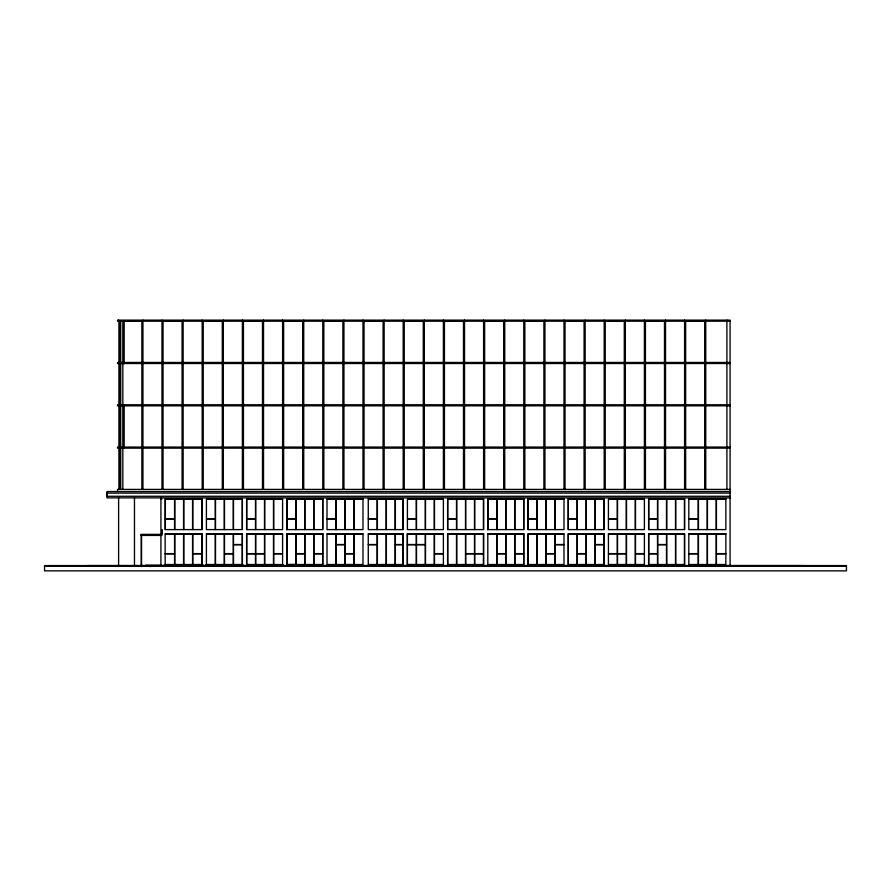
<?xml version="1.0" encoding="UTF-8"?>
<svg xmlns="http://www.w3.org/2000/svg" width="891" height="891" viewBox="0 0 891 891"><rect width="100%" height="100%" fill="white"/><g stroke="black" fill="none" stroke-linecap="round" stroke-linejoin="round"><path stroke-width="1.34" d="M142.259 320.771L124.172 320.771L124.172 363.773M163.12 320.771L182.599 320.771M202.068 320.771L222.928 320.771M242.408 320.771L263.268 320.771M282.748 320.771L303.608 320.771M323.077 320.771L343.948 320.771M363.417 320.771L382.885 320.771M403.757 320.771L423.225 320.771M444.097 320.771L463.565 320.771M484.426 320.771L503.905 320.771M524.766 320.771L544.234 320.771M565.106 320.771L584.574 320.771M604.053 320.771L624.914 320.771M644.382 320.771L665.254 320.771M686.115 320.771L705.583 320.771M730.074 321.194L117.545 321.194L117.545 320.136L730.074 320.136L730.074 565.573M730.074 362.459L117.545 362.459L117.545 363.517L730.074 363.517M730.074 404.77L117.545 404.77L117.545 405.828L730.074 405.828M730.074 447.082L117.545 447.082L117.545 448.14L730.074 448.14M730.074 489.404L117.545 489.404L117.545 491.52M730.074 491.52L106.965 491.52L106.965 497.869L730.074 497.869M730.074 493.102L106.653 493.102L106.653 496.276L730.074 496.276M160.926 498.927L161.984 498.927M206.512 499.027L215.299 499.027L215.299 518.707L206.512 518.707M282.48 499.027L273.693 499.027L273.693 529.499M327.12 499.027L335.896 499.027L335.896 518.707L327.12 518.707M362.882 499.027L354.095 499.027L354.095 529.499M368.373 499.027L377.16 499.027L377.16 518.707L368.373 518.707M407.521 499.027L416.297 499.027L416.297 518.707L407.521 518.707M443.284 499.027L434.496 499.027L434.496 529.499M497.022 499.027L505.698 499.027L505.698 529.499M563.88 499.027L555.104 499.027L555.104 529.499M608.52 499.027L617.307 499.027L617.307 518.707L608.52 518.707M644.282 499.027L635.506 499.027L635.506 529.499M688.921 499.027L698.232 499.027L698.232 518.707L688.921 518.707M725.742 499.027L716.431 499.027L716.431 529.499M206.512 518.918L215.299 518.918L215.299 529.499M327.12 518.918L335.896 518.918L335.896 529.499M368.373 518.918L377.16 518.918L377.16 529.499M407.521 518.918L416.297 518.918L416.297 529.499M608.52 518.918L617.307 518.918L617.307 529.499M688.921 518.918L698.232 518.918L698.232 529.499M161.984 529.599L161.984 533.832M206.411 533.832L242.385 533.832L242.385 564.515L206.411 564.515L206.411 533.832L215.299 533.943L215.299 564.415M362.982 533.832L327.008 533.832L327.008 564.515L362.982 564.515L362.982 533.832L354.095 533.943M165.258 533.943L174.569 533.943L174.569 553.623L165.258 553.623M282.48 533.943L273.693 533.943L273.693 553.623L282.48 553.623M296.012 533.943L304.689 533.943L304.689 553.623L296.012 553.623L295.912 533.731L286.702 533.731L286.702 564.627L295.912 564.515M327.12 533.943L335.896 533.943L335.896 564.415M344.895 533.943L336.107 533.943L336.107 544.524L344.895 544.524L344.895 533.731L354.095 533.731L354.095 564.627L344.895 564.627L344.895 544.735L336.107 544.735L336.107 564.415M368.373 533.943L377.16 533.943L377.16 544.524L368.373 544.524M407.521 533.943L416.297 533.943L416.297 544.524L407.521 544.524M416.509 533.943L425.297 533.943L425.297 544.524L416.509 544.524L416.509 533.731L407.31 533.731L407.31 564.627L416.509 564.627L416.509 544.735L425.297 544.735L425.297 564.415M443.284 533.943L434.496 533.943L434.496 553.623L443.284 553.623M487.923 533.943L496.699 533.943L496.699 564.415M563.88 533.943L555.104 533.943L555.104 544.524L563.88 544.524M608.52 533.943L617.307 533.943L617.307 553.623L608.52 553.623M644.282 533.943L635.506 533.943L635.506 553.623L644.282 553.623M688.921 533.943L698.232 533.943L698.232 553.623L688.921 553.623M725.742 533.943L716.431 533.943L716.431 553.623L725.742 553.623M161.984 534.366L140.823 534.366L140.823 535.424L161.984 535.424M368.373 544.735L377.16 544.735L377.16 564.415M407.521 544.735L416.297 544.735L416.297 564.415M563.88 544.735L555.104 544.735L555.104 564.415M165.258 553.834L174.569 553.834L174.569 564.415M282.48 553.834L273.693 553.834L273.693 564.415M443.284 553.834L434.496 553.834L434.496 564.415M608.52 553.834L617.307 553.834L617.307 564.415M644.282 553.834L635.506 553.834L635.506 564.415M688.921 553.834L698.232 553.834L698.232 564.415M725.742 553.834L716.431 553.834L716.431 564.415M164.3 564.727L202.914 564.727M205.676 564.727L242.909 564.727M247.052 564.727L282.904 564.727M145.634 565.262L161.984 565.262M164.3 565.262L202.914 565.262M205.676 565.262L242.909 565.262M247.052 565.262L282.904 565.262M44.55 566.164L846.45 566.164M804.139 565.573L86.861 565.573M726.9 320.136L726.9 489.404M716.219 529.499L716.219 499.027L707.443 499.027L707.443 529.499M716.219 564.415L716.219 533.943L707.443 533.943L707.443 564.415M707.231 529.499L707.231 499.027L698.444 499.027L698.444 529.499M707.231 564.415L707.231 533.943L698.444 533.943L698.444 564.415M705.75 320.136L705.75 489.404M704.692 321.194L704.692 489.404M685.647 321.194L685.647 489.404M684.589 320.136L684.589 489.404M684.488 529.499L684.488 499.027L675.701 499.027L675.701 529.499M684.488 564.415L684.488 533.943L648.615 533.832L648.615 564.515L684.589 564.515L684.589 533.832L675.701 533.943L675.701 564.415M675.489 529.499L675.489 499.027L666.713 499.027L666.713 529.499M675.489 564.415L675.489 533.943L666.713 533.943L666.713 564.415M666.501 529.499L666.501 499.027L657.714 499.027L657.714 529.499M666.501 564.415L666.501 544.735L657.714 544.735L657.714 564.415M665.544 320.136L665.544 489.404M664.486 321.194L664.486 489.404M657.502 529.499L657.502 518.918L648.726 518.918L648.726 529.499M657.502 564.415L657.502 553.834L648.726 553.834L648.726 564.415M645.452 321.194L645.452 489.404M644.393 320.136L644.393 489.404M635.294 529.499L635.294 499.027L626.507 499.027L626.507 529.499M635.294 564.415L635.294 533.943L626.507 533.943L626.507 564.415M626.295 529.499L626.295 499.027L617.519 499.027L617.519 529.499M626.295 564.415L626.295 553.834L617.519 553.834L617.519 564.415M625.348 320.136L625.348 489.404M624.29 321.194L624.29 489.404M605.245 321.194L605.245 489.404M604.187 320.136L604.187 489.404M604.087 529.499L604.087 499.027L595.299 499.027L595.299 529.499M604.087 564.415L604.087 544.735L595.299 544.735L595.299 564.415M595.088 529.499L595.088 499.027L586.311 499.027L586.311 529.499M595.088 564.415L595.088 533.943L586.311 533.943L586.311 564.415M586.1 529.499L586.1 499.027L577.312 499.027L577.312 529.499M586.1 564.415L586.1 553.834L577.312 553.834L577.312 564.415M585.142 320.136L585.142 489.404M584.084 321.194L584.084 489.404M577.101 529.499L577.101 518.918L568.324 518.918L568.324 529.499M577.101 564.415L577.101 533.943L568.324 533.943L568.324 564.415M565.05 321.194L565.05 489.404M563.992 320.136L563.992 489.404M554.893 529.499L554.893 499.027L546.105 499.027L546.105 529.499M554.893 564.415L554.893 553.834L546.105 553.834L546.105 564.415M545.893 529.499L545.893 499.027L537.117 499.027L537.117 529.499M545.893 564.415L545.893 533.943L537.117 533.943L537.117 564.415M544.947 320.136L544.947 489.404M543.889 321.194L543.889 489.404M536.905 529.499L536.905 518.918L528.118 518.918L528.118 529.499M536.905 564.415L536.905 533.943L528.118 533.943L528.018 564.515L563.992 564.515L563.992 533.832L528.018 533.832L528.118 564.415M524.844 321.194L524.844 489.404M523.785 320.136L523.785 489.404M523.685 529.499L523.685 499.027L514.898 499.027L514.898 529.499M523.685 564.415L523.685 553.834L514.898 553.834L514.898 564.415M514.686 529.499L514.686 499.027L505.91 499.027L505.91 529.499M514.686 564.415L514.686 533.943L505.91 533.943L505.91 564.415M505.698 564.415L505.698 553.834L496.911 553.834L496.911 564.415M504.74 320.136L504.74 489.404M503.682 321.194L503.682 489.404M496.911 529.711L496.911 498.815L487.711 498.815L487.711 529.711M496.81 529.499L496.81 518.918L488.023 518.918L488.023 529.499M484.648 321.194L484.648 489.404M483.59 320.136L483.59 489.404M483.479 529.499L483.479 499.027L474.703 499.027L474.703 529.499M483.479 564.415L483.479 553.834L474.703 553.834L474.703 564.415M474.491 529.499L474.491 499.027L465.703 499.027L465.703 529.499M474.491 564.415L474.491 553.834L465.703 553.834L465.703 564.415M465.492 529.499L465.492 499.027L456.715 499.027L456.715 529.499M465.492 564.415L465.492 533.943L456.715 533.943L456.715 564.415M464.545 320.136L464.545 489.404M463.487 321.194L463.487 489.404M456.504 529.499L456.504 518.918L447.716 518.918L447.716 529.499M456.504 564.415L456.504 533.943L447.716 533.943L447.716 564.415M444.442 321.194L444.442 489.404M443.384 320.136L443.384 489.404M434.285 529.499L434.285 499.027L425.508 499.027L425.508 529.499M434.285 564.415L434.285 533.943L425.508 533.943L425.508 564.415M425.297 529.499L425.297 499.027L416.509 499.027L416.509 529.499M424.339 320.136L424.339 489.404M423.281 321.194L423.281 489.404M404.247 321.194L404.247 489.404M403.189 320.136L403.189 489.404M403.077 529.499L403.077 499.027L395.359 499.027L395.359 529.499M403.077 564.415L403.077 544.735L395.359 544.735L395.359 564.415M395.147 529.499L395.147 499.027L386.36 499.027L386.36 529.499M395.147 564.415L395.147 533.943L386.36 533.943L386.36 564.415M386.148 529.499L386.148 499.027L377.372 499.027L377.372 529.499M386.148 564.415L386.148 533.943L377.372 533.943L377.372 564.415M384.144 320.136L384.144 489.404M383.085 321.194L383.085 489.404M364.04 321.194L364.04 489.404M362.982 320.136L362.982 489.404M353.883 529.499L353.883 499.027L345.107 499.027L345.107 529.499M353.883 564.415L353.883 553.834L345.107 553.834L345.107 564.415M344.895 529.499L344.895 499.027L336.107 499.027L336.107 529.499M343.937 320.136L343.937 489.404M342.879 321.194L342.879 489.404M323.845 321.194L323.845 489.404M322.787 320.136L322.787 489.404M322.676 529.499L322.676 499.027L313.899 499.027L313.899 529.499M322.676 564.415L322.676 553.834L313.899 553.834L313.899 564.415M313.688 529.499L313.688 499.027L304.9 499.027L304.9 529.499M313.688 564.415L313.688 533.943L304.9 533.943L304.9 564.415M304.689 529.499L304.689 499.027L296.012 499.027L296.012 529.499M304.689 564.415L304.689 553.834L296.012 553.834L296.012 564.415M303.742 320.136L303.742 489.404M302.684 321.194L302.684 489.404M295.912 498.927L286.702 498.815L286.702 529.711M295.801 529.499L295.801 518.918L287.025 518.918L287.025 529.499M295.801 564.415L295.801 533.943L286.913 533.943L286.913 564.415M283.639 321.194L283.639 489.404M282.581 320.136L282.581 489.404M273.481 529.499L273.481 499.027L264.705 499.027L264.705 529.499M273.481 564.415L273.481 533.943L264.705 533.943L264.705 564.415M264.493 529.499L264.493 499.027L255.706 499.027L255.706 529.499M264.493 564.415L264.493 553.834L255.706 553.834L255.706 564.415M263.536 320.136L263.536 489.404M262.477 321.194L262.477 489.404M255.494 529.499L255.494 518.918L246.718 518.918L246.718 529.499M255.494 564.415L255.494 553.834L246.718 553.834L246.718 564.415M243.443 321.194L243.443 489.404M242.385 320.136L242.385 489.404M242.274 529.499L242.274 499.027L233.498 499.027L233.498 529.499M242.274 564.415L242.274 544.735L233.498 544.735L233.498 564.415M233.286 529.499L233.286 499.027L224.499 499.027L224.499 529.499M233.286 564.415L233.286 553.834L224.499 553.834L224.499 564.415M224.287 529.499L224.287 499.027L215.511 499.027L215.511 529.499M224.287 564.415L224.287 533.943L215.511 533.943L215.511 564.415M223.34 320.136L223.34 489.404M222.282 321.194L222.282 489.404M203.237 321.194L203.237 489.404M202.179 320.136L202.179 489.404M202.079 529.499L202.079 499.027L192.768 499.027L192.768 529.499M202.079 564.415L202.079 553.834L192.768 553.834L192.768 564.415M192.556 529.499L192.556 499.027L183.769 499.027L183.769 529.499M192.556 564.415L192.556 533.943L183.769 533.943L183.769 564.415M183.557 529.499L183.557 499.027L174.781 499.027L174.781 529.499M183.557 564.415L183.557 533.943L174.781 533.943L174.781 564.415M183.134 320.136L183.134 489.404M182.076 321.194L182.076 489.404M174.569 529.499L174.569 518.918L165.358 518.918L165.358 529.499M163.042 321.194L163.042 489.404M161.984 320.136L161.984 489.404M161.661 529.599L161.661 533.832M160.926 497.869L160.926 565.573M150.379 565.573L150.379 566.631M142.939 320.136L142.939 489.404M141.881 321.194L141.881 489.404M141.558 535.424L141.558 565.573M141.235 535.424L141.235 566.631M134.474 497.869L134.474 565.573M124.172 405.394L124.172 448.396M122.835 321.194L122.835 489.404M120.719 321.194L120.719 489.404M119.45 321.194L119.45 362.459M119.45 363.517L119.45 404.77M119.45 405.828L119.45 489.404M119.138 321.194L119.138 362.459M119.138 363.517L119.138 404.77M119.138 405.828L119.138 489.404M118.603 320.136L118.603 321.194M118.603 362.459L118.603 363.517M118.603 404.77L118.603 405.828M118.603 447.082L118.603 448.14M118.603 497.869L118.603 565.573M55.131 565.573L55.131 566.164M202.179 498.927L165.147 498.927L165.147 529.599L202.179 529.599L202.179 498.927M242.385 498.927L206.411 498.927L206.411 529.599L242.385 529.599L242.385 498.927M282.581 498.927L246.607 498.927L246.607 529.599L282.581 529.599L282.581 498.927M322.787 498.927L286.813 498.927L286.813 529.599L322.787 529.599L322.787 498.927M362.982 498.927L327.008 498.927L327.008 529.599L362.982 529.599L362.982 498.927M403.189 498.927L368.273 498.927L368.273 529.599L403.189 529.599L403.189 498.927M443.384 498.927L407.41 498.927L407.41 529.599L443.384 529.599L443.384 498.927M483.59 498.927L447.616 498.927L447.616 529.599L483.59 529.599L483.59 498.927M523.785 498.927L487.811 498.927L487.811 529.599L523.785 529.599L523.785 498.927M563.992 498.927L528.018 498.927L528.018 529.599L563.992 529.599L563.992 498.927M604.187 498.927L568.213 498.927L568.213 529.599L604.187 529.599L604.187 498.927M644.393 498.927L608.419 498.927L608.419 529.599L644.393 529.599L644.393 498.927M684.589 498.927L648.615 498.927L648.615 529.599L684.589 529.599L684.589 498.927M725.853 498.927L688.821 498.927L688.821 529.599L725.853 529.599L725.853 498.927M174.569 499.027L165.358 499.027L165.358 518.707L174.569 518.707L174.569 499.027M255.494 499.027L246.718 499.027L246.718 518.707L255.494 518.707L255.494 499.027M295.801 499.027L287.025 499.027L287.025 518.707L295.801 518.707L295.801 499.027M456.504 499.027L447.716 499.027L447.716 518.707L456.504 518.707L456.504 499.027M496.81 499.027L488.023 499.027L488.023 518.707L496.81 518.707L496.81 499.027M536.905 499.027L528.118 499.027L528.118 518.707L536.905 518.707L536.905 499.027M577.101 499.027L568.324 499.027L568.324 518.707L577.101 518.707L577.101 499.027M657.502 499.027L648.726 499.027L648.726 518.707L657.502 518.707L657.502 499.027M202.179 533.832L165.147 533.832L165.147 564.515L202.179 564.515L202.179 533.832M282.581 533.832L246.607 533.832L246.607 564.515L282.581 564.515L282.581 533.832M322.787 533.832L286.813 533.832L286.813 564.515L322.787 564.515L322.787 533.832M403.189 533.832L368.273 533.832L368.273 564.515L403.189 564.515L403.189 533.832M443.384 533.832L407.41 533.832L407.41 564.515L443.384 564.515L443.384 533.832M483.59 533.832L447.616 533.832L447.616 564.515L483.59 564.515L483.59 533.832M523.785 533.832L487.811 533.832L487.811 564.515L523.785 564.515L523.785 533.832L514.898 533.943L514.898 553.623L523.685 553.623L523.685 533.943M604.187 533.832L568.213 533.832L568.213 564.515L604.187 564.515L604.187 533.832M644.393 533.832L608.419 533.832L608.419 564.515L644.393 564.515L644.393 533.832M725.853 533.832L688.821 533.832L688.821 564.515L725.853 564.515L725.853 533.832M202.079 533.943L192.768 533.943L192.768 553.623L202.079 553.623L202.079 533.943M233.286 533.943L224.499 533.943L224.499 553.623L233.286 553.623L233.286 533.943M242.274 533.943L233.498 533.943L233.498 544.524L242.274 544.524L242.274 533.943M255.494 533.943L246.718 533.943L246.718 553.623L255.494 553.623L255.494 533.943M264.493 533.943L255.706 533.943L255.706 553.623L264.493 553.623L264.493 533.943M322.676 533.943L313.899 533.943L313.899 553.623L322.676 553.623L322.676 533.943M353.883 533.943L345.107 533.943L345.107 553.623L353.883 553.623L353.883 533.943M403.077 533.943L395.359 533.943L395.359 544.524L403.077 544.524L403.077 533.943M474.491 533.943L465.703 533.943L465.703 553.623L474.491 553.623L474.491 533.943M483.479 533.943L474.703 533.943L474.703 553.623L483.479 553.623L483.479 533.943M505.698 533.943L496.911 533.943L496.911 553.623L505.698 553.623L505.698 533.943M554.893 533.943L546.105 533.943L546.105 553.623L554.893 553.623L554.893 533.943M586.1 533.943L577.312 533.943L577.312 553.623L586.1 553.623L586.1 533.943M604.087 533.943L595.299 533.943L595.299 544.524L604.087 544.524L604.087 533.943M626.295 533.943L617.519 533.943L617.519 553.623L626.295 553.623L626.295 533.943M657.502 533.943L648.726 533.943L648.726 553.623L657.502 553.623L657.502 533.943M666.501 533.943L657.714 533.943L657.714 544.524L666.501 544.524L666.501 533.943M846.45 565.573L44.55 565.573L44.55 570.864L846.45 570.864L846.45 565.573"/></g></svg>
